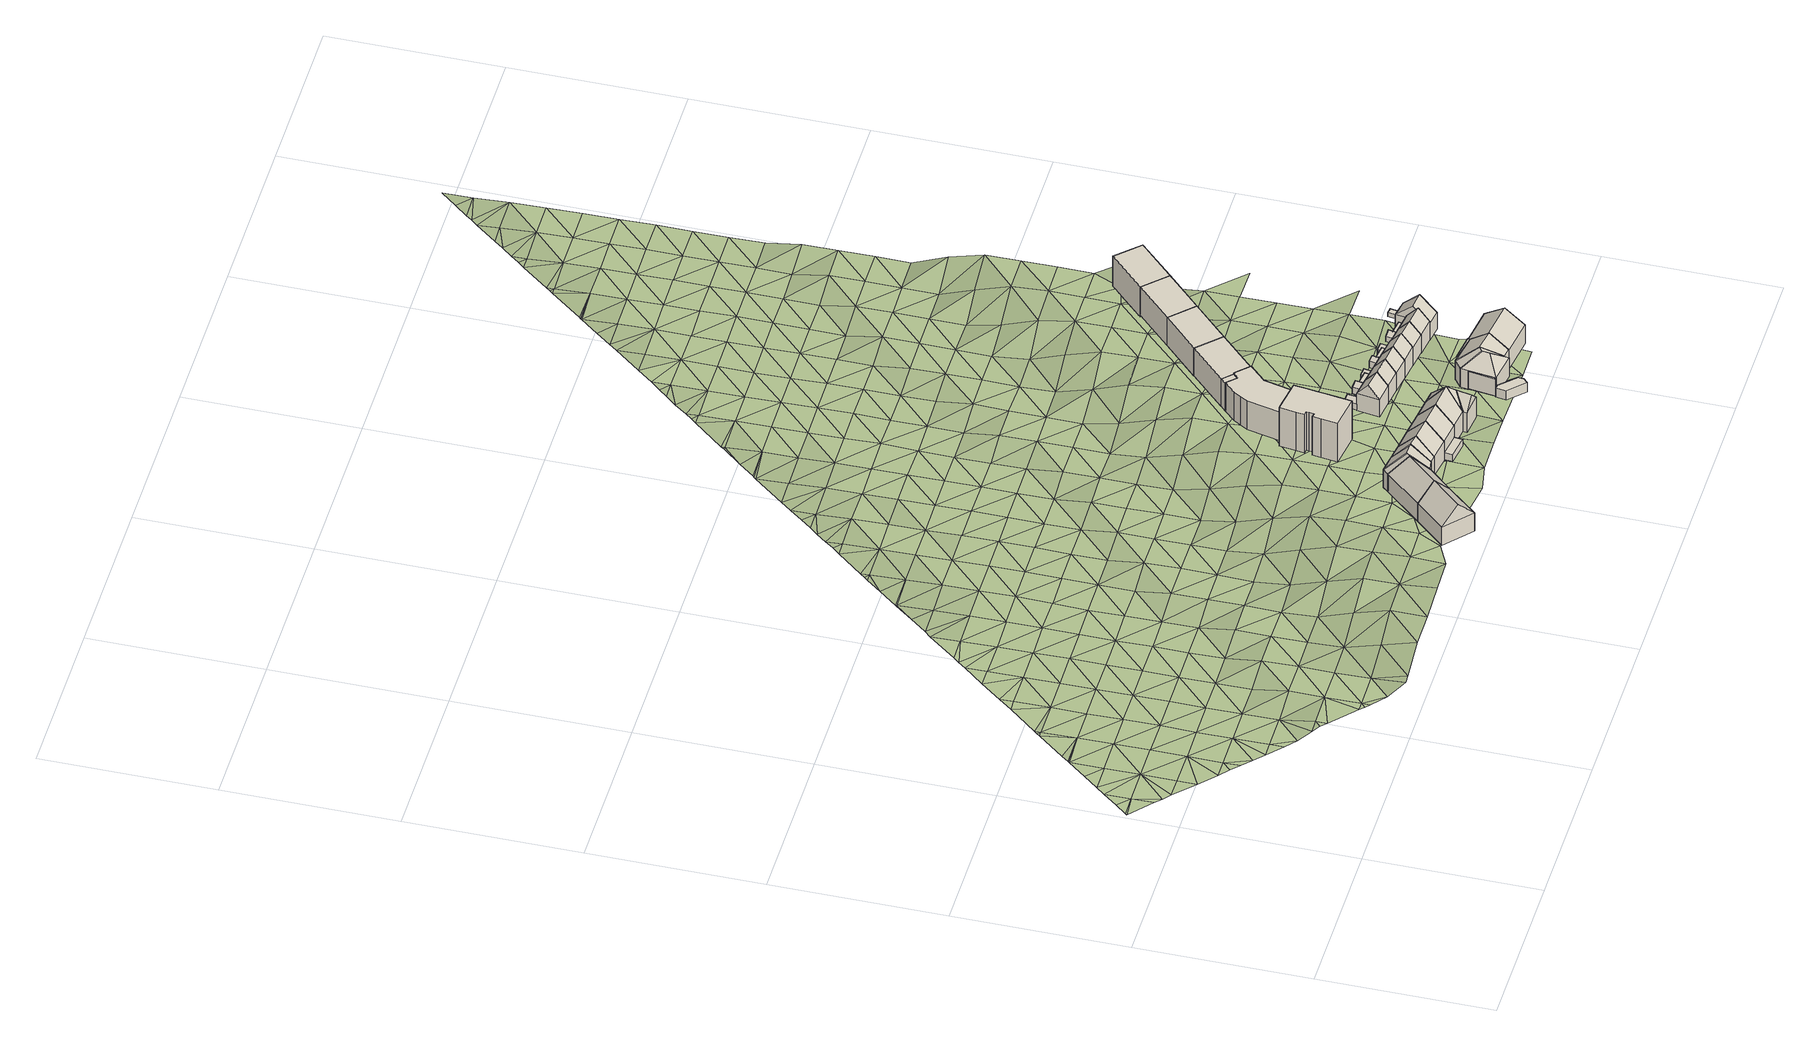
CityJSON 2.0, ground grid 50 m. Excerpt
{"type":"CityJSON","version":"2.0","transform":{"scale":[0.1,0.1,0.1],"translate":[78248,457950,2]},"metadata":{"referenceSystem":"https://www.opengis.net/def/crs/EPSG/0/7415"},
"CityObjects":{
"building1":{"type":"Building","attributes":{"roofType":"1030","AbsoluteEavesHeight":21.08,"AbsoluteRidgeHeight":26.67,"RelativeEavesHeight":6.3,"RelativeRidgeHeight":11.88},"geometry":[{"type":"Solid","lod":"2","boundaries":[[[[0,1,2,3]],[[1,4,5,2]],[[4,6,7,5]],[[6,0,3,7]],[[4,1,8]],[[0,6,9]],[[1,0,9,8]],[[6,4,8,9]],[[3,2,5,7]]]]}]},
"building2":{"type":"Building","children":["building2-1","building2-2"]},
"building2-1":{"type":"BuildingPart","attributes":{"roofType":"1030","AbsoluteEavesHeight":21.08,"AbsoluteRidgeHeight":26.67,"RelativeEavesHeight":6.33,"RelativeRidgeHeight":11.91},"parents":["building2"],"geometry":[{"type":"Solid","lod":"2","boundaries":[[[[10,11,12,13]],[[11,14,15,12]],[[14,16,17,15]],[[16,10,13,17]],[[14,11,18]],[[10,16,19]],[[11,10,19,18]],[[16,14,18,19]],[[13,12,15,17]]]]}]},
"building2-2":{"type":"BuildingPart","attributes":{"roofType":"1030","AbsoluteEavesHeight":21.08,"AbsoluteRidgeHeight":26.67,"RelativeEavesHeight":6.33,"RelativeRidgeHeight":11.91},"parents":["building2"],"geometry":[{"type":"Solid","lod":"2","boundaries":[[[[16,4,5,17]],[[4,1,2,5]],[[1,10,13,2]],[[10,16,17,13]],[[1,4,8]],[[16,10,19]],[[4,16,19,8]],[[10,1,8,19]],[[17,5,2,13]]]]}]},
"building3":{"type":"Building","children":["building3-1","building3-2"]},
"building3-1":{"type":"BuildingPart","attributes":{"roofType":"1030","AbsoluteEavesHeight":21.08,"AbsoluteRidgeHeight":26.67,"RelativeEavesHeight":6.43,"RelativeRidgeHeight":12.01},"parents":["building3"],"geometry":[{"type":"Solid","lod":"2","boundaries":[[[[20,21,22,23]],[[21,24,25,22]],[[24,26,27,25]],[[26,20,23,27]],[[24,21,28]],[[20,26,29]],[[21,20,29,28]],[[26,24,28,29]],[[23,22,25,27]]]]}]},
"building3-2":{"type":"BuildingPart","attributes":{"roofType":"1030","AbsoluteEavesHeight":21.08,"AbsoluteRidgeHeight":26.67,"RelativeEavesHeight":6.33,"RelativeRidgeHeight":11.92},"parents":["building3"],"geometry":[{"type":"Solid","lod":"2","boundaries":[[[[11,24,25,30]],[[24,21,22,25]],[[21,14,31,22]],[[14,11,30,31]],[[21,24,28]],[[11,14,18]],[[24,11,18,28]],[[14,21,28,18]],[[30,25,22,31]]]]}]},
"building4":{"type":"Building","attributes":{"roofType":"1030","AbsoluteEavesHeight":21.08,"AbsoluteRidgeHeight":26.67,"RelativeEavesHeight":6.57,"RelativeRidgeHeight":12.16},"geometry":[{"type":"Solid","lod":"2","boundaries":[[[[32,20,33,34]],[[20,26,35,33]],[[26,36,37,35]],[[36,32,34,37]],[[26,20,29]],[[32,36,38]],[[20,32,38,29]],[[36,26,29,38]],[[34,33,35,37]]]]}]},
"building5":{"type":"Building","children":["building5-1","building5-2"]},
"building5-1":{"type":"BuildingPart","attributes":{"roofType":"1030","AbsoluteEavesHeight":21.08,"AbsoluteRidgeHeight":26.67,"RelativeEavesHeight":6.75,"RelativeRidgeHeight":12.34},"parents":["building5"],"geometry":[{"type":"Solid","lod":"2","boundaries":[[[[39,32,40,41]],[[32,36,42,40]],[[36,43,44,42]],[[43,39,41,44]],[[36,32,38]],[[39,43,45]],[[32,39,45,38]],[[43,36,38,45]],[[41,40,42,44]]]]}]},
"building5-2":{"type":"BuildingPart","attributes":{"roofType":"1010","AbsoluteEavesHeight":17.21,"AbsoluteRidgeHeight":17.21,"RelativeEavesHeight":2.44,"RelativeRidgeHeight":2.44},"parents":["building5"],"geometry":[{"type":"Solid","lod":"2","boundaries":[[[[46,47,48,49]],[[47,50,51,48]],[[50,52,53,51]],[[52,46,49,53]],[[52,50,47,46]],[[49,48,51,53]]]]}]},
"building6":{"type":"Building","attributes":{"roofType":"1000","AbsoluteEavesHeight":28.12,"AbsoluteRidgeHeight":28.12,"RelativeEavesHeight":13.47,"RelativeRidgeHeight":13.47},"geometry":[{"type":"Solid","lod":"2","boundaries":[[[[54,55,56,57]],[[55,58,59,56]],[[58,60,61,59]],[[60,62,63,61]],[[62,64,65,63]],[[64,66,67,65]],[[66,68,69,67]],[[68,70,71,69]],[[70,72,73,71]],[[72,74,75,73]],[[74,76,77,75]],[[76,78,79,77]],[[78,80,81,79]],[[80,82,83,81]],[[82,84,85,83]],[[84,86,87,85]],[[86,54,57,87]],[[86,84,82,80,78,76,74,72,70,68,66,64,62,60,58,55,54]],[[57,56,59,61,63,65,67,69,71,73,75,77,79,81,83,85,87]]]]}]},
"building7":{"type":"Building","attributes":{"roofType":"1130","AbsoluteEavesHeight":21.08,"AbsoluteRidgeHeight":26.67,"RelativeEavesHeight":6.89,"RelativeRidgeHeight":12.48},"geometry":[{"type":"Solid","lod":"2","boundaries":[[[[43,88,89,90]],[[88,91,92,89]],[[91,39,93,92]],[[39,43,90,93]],[[91,88,94]],[[43,39,45]],[[88,43,45,94]],[[39,91,94,45]],[[90,89,92,93]]]]}]},
"building8":{"type":"Building","children":["building8-1","building8-2"]},
"building8-1":{"type":"BuildingPart","attributes":{"roofType":"1130","AbsoluteEavesHeight":21.08,"AbsoluteRidgeHeight":24.6,"RelativeEavesHeight":6.97,"RelativeRidgeHeight":10.49},"parents":["building8"],"geometry":[{"type":"Solid","lod":"2","boundaries":[[[[95,91,96,97]],[[91,98,99,96]],[[98,100,101,99]],[[100,95,97,101]],[[98,91,102]],[[95,100,103]],[[91,95,103,102]],[[100,98,102,103]],[[97,96,99,101]]]]}]},
"building8-2":{"type":"BuildingPart","attributes":{"roofType":"1070","AbsoluteEavesHeight":21.08,"AbsoluteRidgeHeight":26.67,"RelativeEavesHeight":7.07,"RelativeRidgeHeight":12.65},"parents":["building8"],"geometry":[{"type":"Solid","lod":"2","boundaries":[[[[104,105,106,107]],[[105,98,108,106]],[[98,91,109,108]],[[91,88,110,109]],[[88,104,107,110]],[[105,104,94]],[[98,105,94]],[[91,98,94]],[[88,91,94]],[[104,88,94]],[[107,106,108,109,110]]]]}]},
"building9":{"type":"Building","children":["building9-1","building9-2"]},
"building9-1":{"type":"BuildingPart","attributes":{"roofType":"1000","AbsoluteEavesHeight":23.95,"AbsoluteRidgeHeight":23.95,"RelativeEavesHeight":9.57,"RelativeRidgeHeight":9.57},"parents":["building9"],"geometry":[{"type":"Solid","lod":"2","boundaries":[[[[111,112,113,114]],[[112,115,116,113]],[[115,117,118,116]],[[117,111,114,118]],[[117,115,112,111]],[[114,113,116,118]]]]}]},
"building9-2":{"type":"BuildingPart","attributes":{"roofType":"1000","AbsoluteEavesHeight":24.43,"AbsoluteRidgeHeight":24.43,"RelativeEavesHeight":10.02,"RelativeRidgeHeight":10.02},"parents":["building9"],"geometry":[{"type":"Solid","lod":"2","boundaries":[[[[119,120,121,122]],[[120,123,124,121]],[[123,125,126,124]],[[125,127,128,126]],[[127,129,130,128]],[[129,131,132,130]],[[131,133,134,132]],[[133,135,136,134]],[[135,137,113,136]],[[137,138,114,113]],[[138,139,118,114]],[[139,119,122,118]],[[139,138,137,135,133,131,129,127,125,123,120,119]],[[122,121,124,126,128,130,132,134,136,113,114,118]]]]}]},
"building10":{"type":"Building","children":["building10-1","building10-2"]},
"building10-1":{"type":"BuildingPart","attributes":{"roofType":"1010","AbsoluteEavesHeight":16.71,"AbsoluteRidgeHeight":17.03,"RelativeEavesHeight":2.32,"RelativeRidgeHeight":2.65},"parents":["building10"],"geometry":[{"type":"Solid","lod":"2","boundaries":[[[[140,141,142,143]],[[141,144,145,142]],[[144,146,147,145]],[[146,140,143,147]],[[146,144,141,140]],[[143,142,145,147]]]]}]},
"building10-2":{"type":"BuildingPart","attributes":{"roofType":"1030","AbsoluteEavesHeight":20.16,"AbsoluteRidgeHeight":24.06,"RelativeEavesHeight":5.99,"RelativeRidgeHeight":9.89},"parents":["building10"],"geometry":[{"type":"Solid","lod":"2","boundaries":[[[[148,149,150,151]],[[149,152,153,150]],[[152,154,155,153]],[[154,148,151,155]],[[152,149,156]],[[148,154,157]],[[149,148,157,156]],[[154,152,156,157]],[[151,150,153,155]]]]}]},
"building11":{"type":"Building","attributes":{"roofType":"1000","AbsoluteEavesHeight":16.8,"AbsoluteRidgeHeight":16.8,"RelativeEavesHeight":3.21,"RelativeRidgeHeight":3.21},"geometry":[{"type":"Solid","lod":"2","boundaries":[[[[158,159,160,161]],[[159,162,163,160]],[[162,164,165,163]],[[164,166,167,165]],[[166,168,169,167]],[[168,170,171,169]],[[170,158,161,171]],[[170,168,166,164,162,159,158]],[[161,160,163,165,167,169,171]]]]}]},
"building12":{"type":"Building","children":["building12-1","building12-2","building12-3"]},
"building12-1":{"type":"BuildingPart","attributes":{"roofType":"1010","AbsoluteEavesHeight":16.77,"AbsoluteRidgeHeight":17.09,"RelativeEavesHeight":2.58,"RelativeRidgeHeight":2.91},"parents":["building12"],"geometry":[{"type":"Solid","lod":"2","boundaries":[[[[172,173,155,174]],[[173,175,176,155]],[[175,177,178,176]],[[177,172,174,178]],[[177,175,173,172]],[[174,155,176,178]]]]}]},
"building12-2":{"type":"BuildingPart","attributes":{"roofType":"1000","AbsoluteEavesHeight":17.19,"AbsoluteRidgeHeight":17.19,"RelativeEavesHeight":3.12,"RelativeRidgeHeight":3.12},"parents":["building12"],"geometry":[{"type":"Solid","lod":"2","boundaries":[[[[179,180,181,182]],[[180,183,184,181]],[[183,185,186,184]],[[185,179,182,186]],[[185,183,180,179]],[[182,181,184,186]]]]}]},
"building12-3":{"type":"BuildingPart","attributes":{"roofType":"1030","AbsoluteEavesHeight":20.16,"AbsoluteRidgeHeight":24.06,"RelativeEavesHeight":6.17,"RelativeRidgeHeight":10.07},"parents":["building12"],"geometry":[{"type":"Solid","lod":"2","boundaries":[[[[187,148,188,189]],[[148,154,190,188]],[[154,191,192,190]],[[191,187,189,192]],[[154,148,157]],[[187,191,193]],[[148,187,193,157]],[[191,154,157,193]],[[189,188,190,192]]]]}]},
"building13":{"type":"Building","attributes":{"roofType":"1000","AbsoluteEavesHeight":23.95,"AbsoluteRidgeHeight":23.95,"RelativeEavesHeight":9.65,"RelativeRidgeHeight":9.65},"geometry":[{"type":"Solid","lod":"2","boundaries":[[[[194,115,195,196]],[[115,197,198,195]],[[197,199,200,198]],[[199,194,196,200]],[[199,197,115,194]],[[196,195,198,200]]]]}]},
"building14":{"type":"Building","children":["building14-1","building14-2"]},
"building14-1":{"type":"BuildingPart","attributes":{"roofType":"1010","AbsoluteEavesHeight":16.42,"AbsoluteRidgeHeight":16.61,"RelativeEavesHeight":2.42,"RelativeRidgeHeight":2.61},"parents":["building14"],"geometry":[{"type":"Solid","lod":"2","boundaries":[[[[201,202,203,204]],[[202,205,206,203]],[[205,207,208,206]],[[207,201,204,208]],[[207,205,202,201]],[[204,203,206,208]]]]}]},
"building14-2":{"type":"BuildingPart","attributes":{"roofType":"1030","AbsoluteEavesHeight":20,"AbsoluteRidgeHeight":23.75,"RelativeEavesHeight":6.2,"RelativeRidgeHeight":9.94},"parents":["building14"],"geometry":[{"type":"Solid","lod":"2","boundaries":[[[[209,210,211,212]],[[210,213,214,211]],[[213,215,216,214]],[[215,209,212,216]],[[213,210,217]],[[209,215,218]],[[210,209,218,217]],[[215,213,217,218]],[[212,211,214,216]]]]}]},
"building15":{"type":"Building","children":["building15-1","building15-2","building15-3","building15-4","building15-5"]},
"building15-1":{"type":"BuildingPart","attributes":{"roofType":"1030","AbsoluteEavesHeight":19.8,"AbsoluteRidgeHeight":23.82,"RelativeEavesHeight":6.66,"RelativeRidgeHeight":10.68},"parents":["building15"],"geometry":[{"type":"Solid","lod":"2","boundaries":[[[[219,220,221,222]],[[220,223,224,221]],[[223,225,226,224]],[[225,219,222,226]],[[223,220,227]],[[219,225,228]],[[220,219,228,227]],[[225,223,227,228]],[[222,221,224,226]]]]}]},
"building15-2":{"type":"BuildingPart","attributes":{"roofType":"1030","AbsoluteEavesHeight":19.8,"AbsoluteRidgeHeight":23.82,"RelativeEavesHeight":6.51,"RelativeRidgeHeight":10.53},"parents":["building15"],"geometry":[{"type":"Solid","lod":"2","boundaries":[[[[220,229,230,231]],[[229,232,233,230]],[[232,223,234,233]],[[223,220,231,234]],[[232,229,235]],[[220,223,227]],[[229,220,227,235]],[[223,232,235,227]],[[231,230,233,234]]]]}]},
"building15-3":{"type":"BuildingPart","attributes":{"roofType":"1000","AbsoluteEavesHeight":19.8,"AbsoluteRidgeHeight":19.8,"RelativeEavesHeight":5.92,"RelativeRidgeHeight":5.92},"parents":["building15"],"geometry":[{"type":"Solid","lod":"2","boundaries":[[[[236,237,238,239]],[[237,240,241,238]],[[240,242,243,241]],[[242,236,239,243]],[[242,240,237,236]],[[239,238,241,243]]]]}]},
"building15-4":{"type":"BuildingPart","attributes":{"roofType":"1130","AbsoluteEavesHeight":19.8,"AbsoluteRidgeHeight":23.82,"RelativeEavesHeight":6.49,"RelativeRidgeHeight":10.51},"parents":["building15"],"geometry":[{"type":"Solid","lod":"2","boundaries":[[[[229,244,245,230]],[[244,236,246,245]],[[236,232,233,246]],[[232,229,230,233]],[[236,244,247]],[[229,232,235]],[[244,229,235,247]],[[232,236,247,235]],[[230,245,246,233]]]]}]},
"building15-5":{"type":"BuildingPart","attributes":{"roofType":"1000","AbsoluteEavesHeight":19.8,"AbsoluteRidgeHeight":19.8,"RelativeEavesHeight":6.64,"RelativeRidgeHeight":6.64},"parents":["building15"],"geometry":[{"type":"Solid","lod":"2","boundaries":[[[[225,248,249,250]],[[248,251,252,249]],[[251,253,254,252]],[[253,225,250,254]],[[253,251,248,225]],[[250,249,252,254]]]]}]},
"building16":{"type":"Building","children":["building16-1","building16-2","building16-3"]},
"building16-1":{"type":"BuildingPart","attributes":{"roofType":"1000","AbsoluteEavesHeight":16.8,"AbsoluteRidgeHeight":16.8,"RelativeEavesHeight":2.94,"RelativeRidgeHeight":2.94},"parents":["building16"],"geometry":[{"type":"Solid","lod":"2","boundaries":[[[[255,256,257,258]],[[256,259,260,257]],[[259,261,262,260]],[[261,255,258,262]],[[261,259,256,255]],[[258,257,260,262]]]]}]},
"building16-2":{"type":"BuildingPart","attributes":{"roofType":"1010","AbsoluteEavesHeight":16.44,"AbsoluteRidgeHeight":16.7,"RelativeEavesHeight":2.53,"RelativeRidgeHeight":2.78},"parents":["building16"],"geometry":[{"type":"Solid","lod":"2","boundaries":[[[[263,264,265,258]],[[264,266,267,265]],[[266,268,269,267]],[[268,263,258,269]],[[268,266,264,263]],[[258,265,267,269]]]]}]},
"building16-3":{"type":"BuildingPart","attributes":{"roofType":"1030","AbsoluteEavesHeight":20,"AbsoluteRidgeHeight":23.75,"RelativeEavesHeight":6.41,"RelativeRidgeHeight":10.15},"parents":["building16"],"geometry":[{"type":"Solid","lod":"2","boundaries":[[[[270,209,271,272]],[[209,215,273,271]],[[215,274,275,273]],[[274,270,272,275]],[[215,209,218]],[[270,274,276]],[[209,270,276,218]],[[274,215,218,276]],[[272,271,273,275]]]]}]},
"building17":{"type":"Building","children":["building17-1","building17-2"]},
"building17-1":{"type":"BuildingPart","attributes":{"roofType":"1010","AbsoluteEavesHeight":16.03,"AbsoluteRidgeHeight":16.28,"RelativeEavesHeight":2.25,"RelativeRidgeHeight":2.5},"parents":["building17"],"geometry":[{"type":"Solid","lod":"2","boundaries":[[[[277,278,279,280]],[[278,281,282,279]],[[281,283,284,282]],[[283,277,280,284]],[[283,281,278,277]],[[280,279,282,284]]]]}]},
"building17-2":{"type":"BuildingPart","attributes":{"roofType":"1030","AbsoluteEavesHeight":19.6,"AbsoluteRidgeHeight":23.27,"RelativeEavesHeight":6.24,"RelativeRidgeHeight":9.91},"parents":["building17"],"geometry":[{"type":"Solid","lod":"2","boundaries":[[[[285,286,287,288]],[[286,289,290,287]],[[289,291,292,290]],[[291,285,288,292]],[[289,286,293]],[[285,291,294]],[[286,285,294,293]],[[291,289,293,294]],[[288,287,290,292]]]]}]},
"building18":{"type":"Building","attributes":{"roofType":"1000","AbsoluteEavesHeight":23.95,"AbsoluteRidgeHeight":23.95,"RelativeEavesHeight":9.74,"RelativeRidgeHeight":9.74},"geometry":[{"type":"Solid","lod":"2","boundaries":[[[[199,197,295,296]],[[197,297,298,295]],[[297,299,300,298]],[[299,199,296,300]],[[299,297,197,199]],[[296,295,298,300]]]]}]},
"building19":{"type":"Building","attributes":{"roofType":"1030","AbsoluteEavesHeight":19.34,"AbsoluteRidgeHeight":23.32,"RelativeEavesHeight":6.68,"RelativeRidgeHeight":10.66},"geometry":[{"type":"Solid","lod":"2","boundaries":[[[[301,302,303,304]],[[302,305,306,303]],[[305,307,308,306]],[[307,301,304,308]],[[305,302,309]],[[301,307,310]],[[302,301,310,309]],[[307,305,309,310]],[[304,303,306,308]]]]}]},
"building20":{"type":"Building","children":["building20-1","building20-2","building20-3"]},
"building20-1":{"type":"BuildingPart","attributes":{"roofType":"1030","AbsoluteEavesHeight":19.6,"AbsoluteRidgeHeight":23.27,"RelativeEavesHeight":6.51,"RelativeRidgeHeight":10.18},"parents":["building20"],"geometry":[{"type":"Solid","lod":"2","boundaries":[[[[311,285,312,313]],[[285,291,314,312]],[[291,315,316,314]],[[315,311,313,316]],[[291,285,294]],[[311,315,317]],[[285,311,317,294]],[[315,291,294,317]],[[313,312,314,316]]]]}]},
"building20-2":{"type":"BuildingPart","attributes":{"roofType":"1000","AbsoluteEavesHeight":16.4,"AbsoluteRidgeHeight":16.4,"RelativeEavesHeight":2.46,"RelativeRidgeHeight":2.46},"parents":["building20"],"geometry":[{"type":"Solid","lod":"2","boundaries":[[[[318,319,320,321]],[[319,322,323,320]],[[322,324,325,323]],[[324,318,321,325]],[[324,322,319,318]],[[321,320,323,325]]]]}]},
"building20-3":{"type":"BuildingPart","attributes":{"roofType":"1010","AbsoluteEavesHeight":16.05,"AbsoluteRidgeHeight":16.4,"RelativeEavesHeight":2.11,"RelativeRidgeHeight":2.45},"parents":["building20"],"geometry":[{"type":"Solid","lod":"2","boundaries":[[[[318,326,327,321]],[[326,328,329,327]],[[328,330,331,329]],[[330,318,321,331]],[[330,328,326,318]],[[321,327,329,331]]]]}]},
"building21":{"type":"Building","children":["building21-1","building21-2"]},
"building21-1":{"type":"BuildingPart","attributes":{"roofType":"1030","AbsoluteEavesHeight":18.75,"AbsoluteRidgeHeight":23.29,"RelativeEavesHeight":5.85,"RelativeRidgeHeight":10.4},"parents":["building21"],"geometry":[{"type":"Solid","lod":"2","boundaries":[[[[332,333,334,335]],[[333,336,337,334]],[[336,338,339,337]],[[338,332,335,339]],[[336,333,340]],[[332,338,341]],[[333,332,341,340]],[[338,336,340,341]],[[335,334,337,339]]]]}]},
"building21-2":{"type":"BuildingPart","attributes":{"roofType":"1000","AbsoluteEavesHeight":15.4,"AbsoluteRidgeHeight":15.4,"RelativeEavesHeight":1.41,"RelativeRidgeHeight":1.41},"parents":["building21"],"geometry":[{"type":"Solid","lod":"2","boundaries":[[[[342,343,344,345]],[[343,346,347,344]],[[346,348,349,347]],[[348,342,345,349]],[[348,346,343,342]],[[345,344,347,349]]]]}]},
"building22":{"type":"Building","attributes":{"roofType":"1000","AbsoluteEavesHeight":23.95,"AbsoluteRidgeHeight":23.95,"RelativeEavesHeight":9.87,"RelativeRidgeHeight":9.87},"geometry":[{"type":"Solid","lod":"2","boundaries":[[[[299,297,350,351]],[[297,352,353,350]],[[352,354,355,353]],[[354,299,351,355]],[[354,352,297,299]],[[351,350,353,355]]]]}]},
"building23":{"type":"Building","attributes":{"roofType":"1000","AbsoluteEavesHeight":23.95,"AbsoluteRidgeHeight":23.95,"RelativeEavesHeight":10.58,"RelativeRidgeHeight":10.58},"geometry":[{"type":"Solid","lod":"2","boundaries":[[[[354,352,356,357]],[[352,358,359,356]],[[358,360,361,359]],[[360,354,357,361]],[[360,358,352,354]],[[357,356,359,361]]]]}]},
"terrain1":{"type":"TINRelief","geometry":[{"type":"CompositeSurface","lod":"2","boundaries":[[[362,363,364]],[[364,363,365]],[[362,366,363]],[[367,363,366]],[[365,363,368]],[[363,367,369]],[[367,370,369]],[[363,369,368]],[[371,372,370]],[[368,369,373]],[[370,372,369]],[[373,374,375]],[[369,374,373]],[[376,372,371]],[[371,377,376]],[[378,379,377]],[[369,372,376]],[[378,380,379]],[[375,374,381]],[[377,379,376]],[[382,379,380]],[[374,369,383]],[[369,376,384]],[[381,374,383]],[[379,382,385]],[[369,384,383]],[[376,379,385]],[[382,386,385]],[[387,388,386]],[[389,390,381]],[[390,389,391]],[[391,389,392]],[[386,388,385]],[[393,388,387]],[[384,376,394]],[[381,383,389]],[[376,385,394]],[[392,389,395]],[[383,384,396]],[[388,393,397]],[[385,388,397]],[[384,394,396]],[[393,398,397]],[[399,400,398]],[[399,401,400]],[[389,383,402]],[[389,403,395]],[[398,400,397]],[[394,385,404]],[[395,403,405]],[[383,396,402]],[[405,403,406]],[[385,397,404]],[[403,389,407]],[[408,400,401]],[[396,394,409]],[[389,402,407]],[[397,400,408]],[[401,410,408]],[[403,411,406]],[[394,404,409]],[[412,413,410]],[[412,414,413]],[[403,407,411]],[[410,413,408]],[[404,397,415]],[[402,396,416]],[[417,413,414]],[[396,409,418]],[[406,411,419]],[[397,408,415]],[[396,418,416]],[[407,402,420]],[[413,417,421]],[[409,404,422]],[[404,415,423]],[[411,424,419]],[[408,413,425]],[[411,407,420]],[[402,416,420]],[[417,426,421]],[[419,424,427]],[[404,423,422]],[[418,409,428]],[[426,429,421]],[[413,421,425]],[[415,408,430]],[[416,418,428]],[[424,411,431]],[[409,422,428]],[[411,420,432]],[[408,425,430]],[[424,431,427]],[[423,415,433]],[[411,432,431]],[[421,429,434]],[[422,423,433]],[[420,416,435]],[[427,431,436]],[[415,430,433]],[[416,428,437]],[[429,438,434]],[[425,421,439]],[[416,437,435]],[[432,420,440]],[[431,441,436]],[[428,422,442]],[[430,425,439]],[[421,434,439]],[[422,433,443]],[[420,435,440]],[[436,441,444]],[[431,432,445]],[[422,443,442]],[[437,428,446]],[[441,431,445]],[[433,430,447]],[[432,440,445]],[[430,439,448]],[[434,438,449]],[[428,442,446]],[[443,433,447]],[[435,437,450]],[[430,448,447]],[[444,441,451]],[[439,434,449]],[[438,452,449]],[[444,451,453]],[[440,435,450]],[[441,445,451]],[[437,446,450]],[[442,443,454]],[[443,447,455]],[[453,456,457]],[[448,439,458]],[[445,440,459]],[[439,449,460]],[[456,453,451]],[[446,442,454]],[[443,455,454]],[[440,450,459]],[[439,460,458]],[[451,445,461]],[[447,448,462]],[[457,456,463]],[[449,452,464]],[[450,446,465]],[[445,459,461]],[[455,447,462]],[[448,458,462]],[[446,454,465]],[[456,451,466]],[[460,449,464]],[[452,467,464]],[[451,461,466]],[[459,450,468]],[[454,455,469]],[[450,465,470]],[[456,471,463]],[[458,460,472]],[[455,462,469]],[[461,459,468]],[[463,471,473]],[[450,470,468]],[[460,464,472]],[[456,466,471]],[[465,454,474]],[[462,458,475]],[[454,469,474]],[[464,467,476]],[[458,472,475]],[[473,477,478]],[[471,477,473]],[[466,461,479]],[[461,468,480]],[[470,465,481]],[[469,462,482]],[[465,474,483]],[[462,475,482]],[[461,480,479]],[[471,466,484]],[[472,464,485]],[[465,483,481]],[[464,476,486]],[[478,477,487]],[[474,469,488]],[[468,470,489]],[[478,487,490]],[[477,471,484]],[[475,472,485]],[[466,479,484]],[[469,482,488]],[[464,486,485]],[[480,468,489]],[[470,481,489]],[[490,487,491]],[[491,487,492]],[[483,474,493]],[[487,477,494]],[[486,476,495]],[[474,488,493]],[[479,480,496]],[[482,475,497]],[[477,484,494]],[[475,485,498]],[[492,487,499]],[[480,489,496]],[[481,483,500]],[[483,493,501]],[[475,498,497]],[[488,482,502]],[[492,499,503]],[[487,494,499]],[[486,495,504]],[[484,479,505]],[[485,486,506]],[[489,481,500]],[[479,496,507]],[[483,501,500]],[[493,488,502]],[[482,497,502]],[[498,485,506]],[[479,507,505]],[[486,504,506]],[[494,484,508]],[[509,503,499]],[[503,509,510]],[[496,489,511]],[[489,500,512]],[[501,493,513]],[[504,495,514]],[[484,505,508]],[[493,502,515]],[[510,509,516]],[[497,498,517]],[[507,496,511]],[[499,494,518]],[[498,506,519]],[[489,512,511]],[[516,509,520]],[[493,515,513]],[[506,504,521]],[[502,497,517]],[[500,501,522]],[[498,519,517]],[[494,508,518]],[[521,504,514]],[[509,499,523]],[[505,507,524]],[[509,523,520]],[[501,513,522]],[[507,511,525]],[[515,502,526]],[[512,500,527]],[[499,518,523]],[[519,506,528]],[[508,505,524]],[[506,521,528]],[[502,517,526]],[[507,525,524]],[[520,523,529]],[[500,522,527]],[[511,512,530]],[[513,515,531]],[[517,519,532]],[[521,514,533]],[[515,526,531]],[[518,508,534]],[[525,511,530]],[[508,524,535]],[[519,528,532]],[[512,527,530]],[[522,513,536]],[[528,521,533]],[[523,537,529]],[[529,537,538]],[[523,518,534]],[[526,517,539]],[[508,535,534]],[[513,531,536]],[[524,525,540]],[[517,532,539]],[[514,541,533]],[[538,537,542]],[[527,522,543]],[[525,530,540]],[[522,536,543]],[[537,523,544]],[[535,524,545]],[[531,526,546]],[[523,534,547]],[[526,539,548]],[[532,528,549]],[[524,540,545]],[[542,537,544]],[[528,533,549]],[[530,527,550]],[[523,547,544]],[[526,548,546]],[[527,543,551]],[[534,535,552]],[[542,544,553]],[[536,531,554]],[[533,541,555]],[[539,532,556]],[[527,551,550]],[[535,545,552]],[[532,549,557]],[[540,530,558]],[[531,546,554]],[[553,559,560]],[[543,536,561]],[[532,557,556]],[[559,553,544]],[[547,534,562]],[[548,539,563]],[[549,533,564]],[[530,550,558]],[[534,552,565]],[[533,555,564]],[[545,540,566]],[[560,559,567]],[[536,554,561]],[[551,543,568]],[[534,565,562]],[[539,556,563]],[[544,547,569]],[[552,545,566]],[[546,548,570]],[[540,558,566]],[[567,559,571]],[[550,551,568]],[[543,561,568]],[[557,549,572]],[[559,544,569]],[[554,546,570]],[[549,564,573]],[[547,562,569]],[[548,563,570]],[[565,552,574]],[[556,557,572]],[[558,550,575]],[[549,573,572]],[[552,566,574]],[[559,576,571]],[[564,555,577]],[[550,568,575]],[[561,554,578]],[[559,569,576]],[[554,570,579]],[[571,576,580]],[[563,556,581]],[[562,565,582]],[[555,583,577]],[[565,574,584]],[[566,558,585]],[[573,564,586]],[[556,572,581]],[[554,579,578]],[[558,575,587]],[[569,562,582]],[[568,561,588]],[[565,584,582]],[[574,566,585]],[[564,577,586]],[[576,589,580]],[[558,587,585]],[[570,563,590]],[[575,568,588]],[[572,573,591]],[[561,578,588]],[[576,569,592]],[[580,589,593]],[[563,581,594]],[[579,570,595]],[[569,582,592]],[[573,586,591]],[[581,572,591]],[[577,583,596]],[[584,574,597]],[[563,594,590]],[[574,585,598]],[[578,579,595]],[[587,575,599]],[[589,576,600]],[[575,588,601]],[[570,590,595]],[[576,592,600]],[[574,598,597]],[[582,584,602]],[[575,601,599]],[[586,577,603]],[[593,589,604]],[[585,587,605]],[[588,578,606]],[[581,591,607]],[[594,581,607]],[[577,596,608]],[[592,582,602]],[[584,597,602]],[[578,595,606]],[[589,600,604]],[[598,585,605]],[[609,610,593]],[[587,599,605]],[[577,608,603]],[[610,609,611]],[[591,586,612]],[[601,588,613]],[[590,594,614]],[[594,607,615]],[[600,592,616]],[[611,609,617]],[[593,604,609]],[[588,606,613]],[[597,598,618]],[[607,591,612]],[[586,603,612]],[[592,602,616]],[[595,590,619]],[[594,615,614]],[[598,605,618]],[[599,601,620]],[[608,596,621]],[[601,613,622]],[[602,597,623]],[[606,595,624]],[[604,600,625]],[[590,614,619]],[[615,607,626]],[[617,609,627]],[[600,616,628]],[[617,627,629]],[[605,599,620]],[[597,618,623]],[[596,630,621]],[[607,612,626]],[[601,622,620]],[[613,606,624]],[[603,608,631]],[[600,628,625]],[[595,619,624]],[[609,604,632]],[[616,602,633]],[[629,627,634]],[[634,627,635]],[[618,605,636]],[[614,615,637]],[[602,623,633]],[[615,626,638]],[[608,621,631]],[[612,603,639]],[[622,613,640]],[[605,620,636]],[[604,625,632]],[[627,609,641]],[[613,624,640]],[[615,638,637]],[[619,614,637]],[[623,618,642]],[[627,641,635]],[[628,616,643]],[[603,631,639]],[[616,633,644]],[[621,630,645]],[[626,612,646]],[[609,632,641]],[[618,636,642]],[[620,622,647]],[[624,619,648]],[[616,644,643]],[[622,640,649]],[[625,628,650]],[[633,623,651]],[[612,639,646]],[[619,637,648]],[[635,641,652]],[[636,620,647]],[[638,626,653]],[[623,642,651]],[[622,649,647]],[[631,621,654]],[[628,643,650]],[[632,625,655]],[[640,624,656]],[[621,645,654]],[[626,646,653]],[[624,648,657]],[[637,638,658]],[[644,633,659]],[[633,651,660]],[[639,631,661]],[[641,662,652]],[[642,636,663]],[[641,632,655]],[[649,640,656]],[[625,650,655]],[[652,662,664]],[[636,647,665]],[[624,657,656]],[[638,653,658]],[[633,660,659]],[[664,662,666]],[[648,637,667]],[[643,644,668]],[[651,642,663]],[[631,654,661]],[[636,665,663]],[[646,639,669]],[[662,641,670]],[[647,649,671]],[[650,643,668]],[[637,658,667]],[[644,659,668]],[[641,655,670]],[[649,656,671]],[[657,648,667]],[[653,646,669]],[[639,661,669]],[[666,662,672]],[[654,645,673]],[[660,651,674]],[[665,647,675]],[[651,663,676]],[[666,672,677]],[[645,678,673]],[[662,670,672]],[[647,671,675]],[[656,657,679]],[[659,660,674]],[[655,650,680]],[[650,668,681]],[[651,676,674]],[[658,653,682]],[[657,667,679]],[[653,669,683]],[[661,654,684]],[[663,665,685]],[[650,681,680]],[[665,675,686]],[[677,687,688]],[[667,658,682]],[[670,655,689]],[[687,677,672]],[[671,656,690]],[[653,683,682]],[[654,673,691]],[[656,679,692]],[[668,659,693]],[[654,691,684]],[[659,674,694]],[[665,686,685]],[[688,687,695]],[[669,661,696]],[[676,663,697]],[[655,680,689]],[[656,692,690]],[[679,667,698]],[[681,668,693]],[[672,670,699]],[[675,671,700]],[[659,694,693]],[[695,687,701]],[[661,684,696]],[[667,682,698]],[[663,685,697]],[[683,669,702]],[[674,676,703]],[[670,689,699]],[[671,690,700]],[[686,675,704]],[[687,672,705]],[[692,679,706]],[[682,683,702]],[[680,681,707]],[[681,693,708]],[[679,698,706]],[[676,697,703]],[[669,696,702]],[[687,705,701]],[[685,686,704]],[[694,674,709]],[[672,699,705]],[[675,700,704]],[[681,708,707]],[[690,692,710]],[[701,705,711]],[[689,680,712]],[[698,682,713]],[[674,703,709]],[[692,706,710]],[[697,685,714]],[[693,694,715]],[[682,702,713]],[[685,704,714]],[[680,707,712]],[[699,689,716]],[[708,693,715]],[[700,690,717]],[[706,698,718]],[[694,709,715]],[[705,719,711]],[[690,710,720]],[[703,697,721]],[[698,713,718]],[[705,699,716]],[[704,700,717]],[[689,712,716]],[[697,714,721]],[[711,719,722]],[[690,720,717]],[[707,708,723]],[[710,706,724]],[[713,702,725]],[[708,715,723]],[[706,718,726]],[[709,703,727]],[[703,721,728]],[[714,704,729]],[[719,705,730]],[[705,716,731]],[[706,726,724]],[[704,717,732]],[[720,710,724]],[[712,707,733]],[[707,723,734]],[[703,728,727]],[[719,730,722]],[[715,709,735]],[[704,732,729]],[[705,731,730]],[[721,714,736]],[[707,734,733]],[[722,730,737]],[[717,720,738]],[[716,712,739]],[[709,727,735]],[[732,717,740]],[[728,721,736]],[[720,724,738]],[[723,715,741]],[[714,729,736]],[[731,716,739]],[[717,738,740]],[[712,733,739]],[[737,742,743]],[[724,726,744]],[[730,742,737]],[[715,735,741]],[[734,723,745]],[[727,728,746]],[[730,731,747]],[[729,732,748]],[[732,740,748]],[[728,736,746]],[[723,741,745]],[[731,739,747]],[[743,742,749]],[[733,734,750]],[[735,727,751]],[[727,746,751]],[[740,738,752]],[[736,729,753]],[[742,730,754]],[[734,745,750]],[[730,747,755]],[[729,748,756]],[[739,733,757]],[[741,735,758]],[[748,740,752]],[[749,742,754]],[[735,751,758]],[[730,755,754]],[[729,756,753]],[[746,736,759]],[[733,750,757]],[[747,739,760]],[[761,762,749]],[[762,761,763]],[[763,761,764]],[[745,741,765]],[[751,746,759]],[[736,753,759]],[[741,758,766]],[[755,747,760]],[[739,757,760]],[[749,754,761]],[[750,745,765]],[[741,766,765]],[[758,751,767]],[[764,761,768]],[[751,759,767]],[[757,750,769]],[[754,755,770]],[[755,760,771]],[[750,765,769]],[[766,758,772]],[[761,773,768]],[[755,771,770]],[[758,767,774]],[[768,773,775]],[[761,754,776]],[[775,773,777]],[[760,757,778]],[[757,769,779]],[[758,774,772]],[[765,766,780]],[[773,761,776]],[[754,770,776]],[[771,760,778]],[[757,779,778]],[[769,765,780]],[[773,781,777]],[[766,772,780]],[[770,771,782]],[[773,776,781]],[[779,769,783]],[[771,778,782]],[[777,781,784]],[[769,780,783]],[[776,770,785]],[[770,782,786]],[[778,779,787]],[[779,783,788]],[[781,789,784]],[[781,776,785]],[[784,789,790]],[[770,786,785]],[[779,788,787]],[[790,789,791]],[[782,778,792]],[[789,781,793]],[[781,785,794]],[[778,787,792]],[[786,782,795]],[[791,789,793]],[[781,794,793]],[[791,793,796]],[[782,792,795]],[[785,786,797]],[[794,785,797]],[[796,798,799]],[[786,795,797]],[[798,796,793]],[[799,798,800]],[[793,794,801]],[[794,797,802]],[[794,802,801]],[[798,793,803]],[[800,798,803]],[[793,801,803]],[[800,803,804]],[[804,805,806]],[[805,804,803]],[[806,805,807]],[[807,805,808]]]}]}
},
"vertices":[
[1138,79,191],[1215,165,191],[1215,165,128],[1138,79,128],[1293,98,191],[1293,98,128],[1216,10,191],[1216,10,128],[1254,131,247],[1177,44,247],
[1310,272,191],[1324,288,191],[1324,288,128],[1310,272,128],[1357,168,191],[1357,168,128],[1354,165,191],[1354,165,128],[1341,228,247],[1332,218,247],
[1407,170,191],[1384,173,191],[1384,173,127],[1407,170,127],[1374,281,191],[1374,281,127],[1421,274,191],[1421,274,127],[1379,227,247],[1414,222,247],
[1324,288,127],[1357,168,127],
[1473,161,191],[1407,170,125],[1473,161,125],[1421,274,125],[1486,266,191],[1486,266,125],[1479,213,247],
[1542,151,191],[1473,161,123],[1542,151,123],[1486,266,123],[1556,256,191],[1556,256,123],[1549,204,247],
[1540,151,152],[1537,127,152],[1537,127,128],[1540,151,128],[1470,136,152],[1470,136,128],[1473,161,152],[1473,161,128],
[1498,462,261],[1492,418,261],[1492,418,126],[1498,462,126],[1394,431,261],[1394,431,126],[1401,479,261],[1401,479,126],[1404,504,261],[1404,504,126],[1416,502,261],[1416,502,126],[1418,516,261],[1418,516,126],[1419,524,261],[1419,524,126],[1407,526,261],[1407,526,126],[1410,550,261],[1410,550,126],[1417,598,261],[1417,598,126],[1439,595,261],[1439,595,126],[1514,584,261],[1514,584,126],[1510,547,261],[1510,547,126],[1505,515,261],[1505,515,126],[1504,505,261],[1504,505,126],[1503,495,261],[1503,495,126],
[1616,248,191],[1616,248,122],[1556,256,122],[1601,143,191],[1601,143,122],[1542,151,122],[1627,195,247],
[1600,131,191],[1601,143,121],[1600,131,121],[1669,134,191],[1669,134,121],[1667,123,191],[1667,123,121],[1642,172,226],[1634,127,226],
[1653,243,191],[1679,209,191],[1679,209,120],[1653,243,120],[1669,134,120],[1601,143,120],[1616,248,120],
[1546,745,220],[1519,772,220],[1519,772,124],[1546,745,124],[1535,788,220],[1535,788,124],[1562,761,220],[1562,761,124],
[1567,756,224],[1600,723,224],[1600,723,124],[1567,756,124],[1554,676,224],[1554,676,124],[1532,582,224],[1532,582,124],[1514,584,224],[1514,584,124],[1439,595,224],[1439,595,124],[1462,697,224],[1462,697,124],[1474,718,224],[1474,718,124],[1487,740,224],[1487,740,124],[1519,772,224],[1546,745,224],[1562,761,224],
[1611,437,144],[1616,472,144],[1616,472,124],[1611,437,124],[1638,469,150],[1638,469,124],[1634,433,150],[1634,433,124],
[1661,363,182],[1602,371,182],[1602,371,122],[1661,363,122],[1611,437,182],[1611,437,122],[1669,428,182],[1669,428,122],[1607,404,221],[1665,395,221],
[1764,96,148],[1769,95,148],[1769,95,116],[1764,96,116],[1775,94,148],[1775,94,116],[1820,49,148],[1820,49,116],[1818,33,148],[1818,33,116],[1805,20,148],[1805,20,116],[1759,66,148],[1759,66,116],
[1689,425,151],[1669,428,144],[1689,425,122],[1675,465,144],[1675,465,122],[1695,462,151],[1695,462,122],
[1689,425,152],[1693,451,152],[1693,451,121],[1689,425,121],[1730,446,152],[1730,446,121],[1726,420,152],[1726,420,121],
[1717,356,182],[1661,363,120],[1717,356,120],[1669,428,120],[1726,420,182],[1726,420,120],[1722,388,221],
[1600,723,220],[1535,788,123],[1600,723,123],[1636,889,220],[1636,889,123],[1701,824,220],[1701,824,123],
[1732,457,142],[1752,454,146],[1752,454,120],[1732,457,120],[1746,418,146],[1746,418,120],[1727,420,142],[1727,420,120],
[1774,348,180],[1717,356,180],[1717,356,118],[1774,348,118],[1727,420,180],[1727,420,118],[1783,413,180],[1783,413,118],[1722,388,217],[1779,380,217],
[1888,93,178],[1861,97,178],[1861,97,111],[1888,93,111],[1809,218,178],[1809,218,111],[1903,202,178],[1903,202,111],[1835,158,218],[1896,148,218],
[1858,98,178],[1858,98,113],[1861,97,113],[1782,198,178],[1782,198,113],[1809,218,113],[1820,148,218],
[1769,95,178],[1764,96,178],[1764,96,119],[1769,95,119],[1775,174,178],[1775,174,119],[1779,173,178],[1779,173,119],
[1855,82,178],[1855,82,113],[1769,95,113],[1817,125,218],
[1828,215,178],[1828,215,112],[1903,202,112],[1828,219,178],[1828,219,112],[1904,209,178],[1904,209,112],
[1803,410,148],[1806,434,148],[1806,434,119],[1803,410,119],[1844,429,148],[1844,429,119],[1840,405,148],[1840,405,119],
[1803,410,147],[1783,413,142],[1783,413,119],[1789,449,142],[1789,449,119],[1808,446,147],[1808,446,119],
[1831,340,180],[1774,348,116],[1831,340,116],[1783,413,116],[1840,405,180],[1840,405,116],[1836,373,217],
[1845,441,138],[1865,438,143],[1865,438,118],[1845,441,118],[1860,402,143],[1860,402,118],[1840,405,138],[1840,405,118],
[1888,332,176],[1831,340,176],[1831,340,114],[1888,332,114],[1840,405,176],[1840,405,114],[1897,397,176],[1897,397,114],[1836,373,213],[1892,365,213],
[1636,889,122],[1701,824,122],[1737,989,220],[1737,989,122],[1802,924,220],[1802,924,122],
[2001,77,173],[1888,93,173],[1888,93,107],[2001,77,107],[1904,209,173],[1904,209,107],[2017,193,173],[2017,193,107],[1896,151,213],[2009,135,213],
[1947,324,176],[1888,332,111],[1947,324,111],[1897,397,111],[1955,389,176],[1955,389,111],[1951,357,213],
[1917,394,144],[1920,418,144],[1920,418,119],[1917,394,119],[1959,413,144],[1959,413,119],[1955,389,144],[1955,389,119],
[1897,397,137],[1897,397,119],[1902,433,137],[1902,433,119],[1922,431,144],[1922,431,119],
[1996,317,167],[1947,324,167],[1947,324,109],[1996,317,109],[1960,422,167],[1960,422,109],[2010,414,167],[2010,414,109],[1953,373,213],[2003,366,213],
[1995,417,134],[1999,453,134],[1999,453,120],[1995,417,120],[2016,450,134],[2016,450,120],[2010,414,134],[2010,414,120],
[1737,989,121],[1802,924,121],[1838,1089,220],[1838,1089,121],[1902,1024,220],[1902,1024,121],
[1838,1089,114],[1902,1024,114],[1939,1190,220],[1939,1190,114],[2003,1125,220],[2003,1125,114],
[7,646,12],[71,650,13],[9,650,12],[37,683,12],[70,588,14],[89,570,14],[70,724,13],[170,650,15],[110,551,15],[169,496,15],[170,550,15],[92,750,13],[170,750,14],[127,793,12],[270,550,16],[218,451,15],[245,426,16],[269,451,16],[270,403,16],[170,846,13],[298,377,16],[270,750,15],[270,650,16],[369,450,17],[328,349,16],[370,310,17],[370,350,17],[270,850,14],[172,848,13],[174,850,13],[191,871,12],[401,282,18],[369,550,17],[256,950,11],[370,650,17],[469,350,19],[435,250,30],[454,234,36],[470,250,36],[470,218,36],[370,751,16],[270,950,12],[471,451,17],[262,958,11],[270,967,11],[369,850,14],[569,251,37],[469,551,17],[544,150,37],[371,950,13],[557,138,37],[569,150,37],[569,127,37],[570,350,36],[470,750,16],[609,90,39],[470,649,17],[339,1050,11],[471,851,15],[671,150,39],[571,550,18],[570,450,20],[371,1051,12],[671,250,37],[652,51,64],[370,1089,11],[570,650,18],[671,50,70],[671,349,37],[470,1050,13],[470,950,14],[669,450,36],[769,149,74],[570,850,16],[420,1150,11],[571,750,17],[772,51,103],[770,250,42],[571,950,16],[470,1150,12],[670,650,19],[671,550,21],[470,1210,11],[570,1050,15],[671,749,18],[770,450,37],[771,350,37],[870,150,110],[670,850,17],[570,1149,14],[870,49,110],[488,1232,11],[770,649,22],[770,549,37],[569,1250,12],[502,1249,11],[869,349,44],[670,950,17],[870,250,79],[670,1051,17],[869,449,37],[569,1331,10],[970,150,116],[770,750,21],[670,1150,17],[970,48,127],[769,951,18],[871,550,37],[770,851,19],[670,1250,16],[970,250,116],[585,1350,10],[870,650,37],[970,351,83],[1069,50,127],[669,1349,14],[623,1396,10],[770,1150,21],[770,1049,20],[870,849,21],[970,450,48],[870,750,36],[769,1250,20],[1070,251,123],[1072,147,127],[669,1450,9],[969,550,37],[871,950,21],[667,1450,9],[668,1452,9],[669,1453,9],[970,650,38],[769,1351,18],[1134,83,128],[870,1050,22],[1070,450,87],[1070,350,121],[771,1451,12],[970,850,36],[971,750,38],[1069,549,51],[714,1507,8],[1170,150,127],[870,1249,23],[1169,250,127],[870,1150,23],[870,1350,20],[770,1550,8],[749,1550,7],[970,1050,23],[970,951,23],[1070,749,38],[1269,49,129],[1071,651,38],[759,1561,7],[1168,449,122],[870,1450,17],[1170,351,127],[770,1575,7],[1223,179,129],[1069,849,38],[870,1549,14],[969,1249,24],[970,1150,24],[1171,551,89],[1071,950,36],[1268,250,128],[832,1650,8],[1071,1049,23],[1170,652,56],[1270,350,128],[1362,143,129],[969,1449,19],[970,1350,23],[1171,749,38],[869,1650,11],[849,1671,9],[1270,451,128],[1070,1151,23],[1385,33,128],[870,1697,8],[1171,850,38],[969,1651,15],[1071,1251,23],[1270,649,98],[970,1550,16],[1270,551,124],[1377,281,127],[1169,1048,37],[1170,951,37],[1071,1351,23],[894,1726,7],[1271,750,65],[1471,50,125],[1370,451,128],[1371,351,127],[1171,1150,23],[969,1750,9],[914,1750,7],[1271,850,39],[1070,1550,20],[1370,549,127],[1468,152,129],[1071,1449,21],[1169,1250,23],[939,1781,7],[1270,949,37],[1070,1649,18],[1370,651,125],[970,1819,6],[1471,350,126],[1473,267,125],[1171,1350,22],[1270,1051,37],[1071,1750,15],[1565,142,128],[1369,849,79],[1369,751,113],[996,1850,6],[1496,448,128],[1169,1550,22],[1575,52,123],[1171,1450,22],[1269,1250,25],[1567,256,123],[1269,1151,37],[1370,951,46],[1070,1850,10],[1479,652,126],[1570,349,124],[1169,1650,21],[1070,1941,6],[1511,553,129],[1470,752,124],[1670,52,121],[1269,1449,22],[1270,1350,22],[1370,1150,37],[1170,1750,19],[1371,1049,37],[1269,1548,22],[1669,251,120],[1170,1851,15],[1370,1249,37],[1470,850,123],[1570,451,126],[1677,154,120],[1170,1949,14],[1074,1946,6],[1078,1950,7],[1669,350,121],[1471,950,94],[1571,651,128],[1571,552,127],[1272,1651,23],[1115,1995,7],[1369,1352,36],[1591,715,126],[1469,1150,37],[1770,149,120],[1471,1050,59],[1369,1450,23],[1570,849,123],[1270,1850,18],[1670,453,123],[1169,2050,8],[1271,1751,20],[1160,2050,8],[1770,49,121],[1770,250,118],[1270,1950,16],[1371,1550,22],[1164,2055,8],[1169,2061,8],[1470,1250,37],[1670,649,126],[1670,551,126],[1768,347,118],[1570,951,123],[1271,2049,15],[1470,1352,37],[1370,1751,23],[1369,1650,23],[1870,50,112],[1770,448,120],[1571,1149,71],[1661,750,125],[1571,1050,109],[1370,1850,21],[1472,1450,37],[1242,2150,10],[1770,550,132],[1870,251,113],[1370,1950,18],[1671,951,123],[1704,827,124],[1768,651,127],[1470,1649,23],[1470,1551,25],[1867,338,115],[1270,2150,12],[1570,1349,37],[1255,2165,10],[1572,1250,39],[1270,2184,10],[1768,749,126],[1470,1750,23],[1870,450,120],[1370,2050,16],[1671,1050,121],[1370,2151,14],[1984,199,108],[1570,1551,37],[1670,1151,120],[1571,1451,37],[1300,2221,9],[1970,51,110],[1769,850,113],[1469,1950,19],[1471,1850,22],[1870,650,127],[1869,550,139],[1971,319,110],[1670,1347,50],[1670,1250,86],[1370,2252,13],[1325,2251,10],[1469,2049,17],[1770,1050,121],[1971,250,109],[1795,918,124],[1568,1749,24],[1570,1649,35],[1346,2276,10],[1973,453,128],[1669,1451,37],[1870,750,128],[1470,2150,16],[1771,1150,120],[1370,2305,11],[1969,550,131],[1670,1550,38],[1771,1249,120],[1472,2250,15],[1871,850,127],[1571,1950,20],[1571,1850,21],[1670,1649,38],[1867,949,112],[1407,2350,11],[1570,2050,19],[1970,650,127],[1770,1350,101],[1671,1751,38],[1568,2150,19],[1869,1150,120],[1971,750,126],[1470,2349,14],[1898,1021,122],[1769,1451,63],[1470,2427,10],[1668,1851,22],[1969,948,125],[2070,550,128],[1970,851,126],[1771,1649,39],[1771,1548,39],[1871,1348,119],[1571,2349,16],[1570,2249,17],[1871,1249,119],[1670,2050,21],[1670,1950,21],[1771,1749,40],[1869,1450,115],[1489,2450,10],[1970,1049,112],[1671,2150,21],[1932,1167,121],[1770,1850,40],[1570,2450,14],[1525,2494,9],[2069,850,125],[1768,1949,23],[1870,1550,79],[1669,2251,20],[1970,1250,119],[1570,2549,8],[1770,2049,22],[1870,1649,42],[2070,1151,111],[1971,1449,118],[1669,2450,17],[1671,2350,18],[1972,1350,118],[1770,2150,22],[1870,1751,42],[1970,1550,117],[1769,2250,21],[1669,2551,15],[1571,2550,8],[1571,2551,8],[1576,2556,8],[1869,1949,43],[1869,1850,43],[1970,1650,89],[1653,2650,7],[1869,2051,24],[1770,2450,19],[1771,2350,21],[1972,1850,44],[1670,2650,8],[1971,1751,44],[1661,2659,7],[1770,2549,17],[1670,2670,7],[1871,2250,22],[1871,2150,23],[1970,1951,45],[1770,2651,15],[1870,2350,22],[1969,2050,45],[1735,2750,6],[1869,2550,19],[1870,2450,21],[1970,2250,24],[1971,2151,25],[1769,2750,8],[1751,2769,6],[1770,2792,6],[1970,2349,23],[1870,2750,15],[1871,2650,17],[1971,2449,22],[1796,2824,6],[1970,2550,21],[1870,2851,8],[1818,2850,6],[1869,2913,5],[1970,2750,17],[1971,2651,19],[1969,2850,14],[1886,2933,5],[1970,2950,8],[1899,2949,5],[1932,2989,5],[1970,3036,5]
]}
